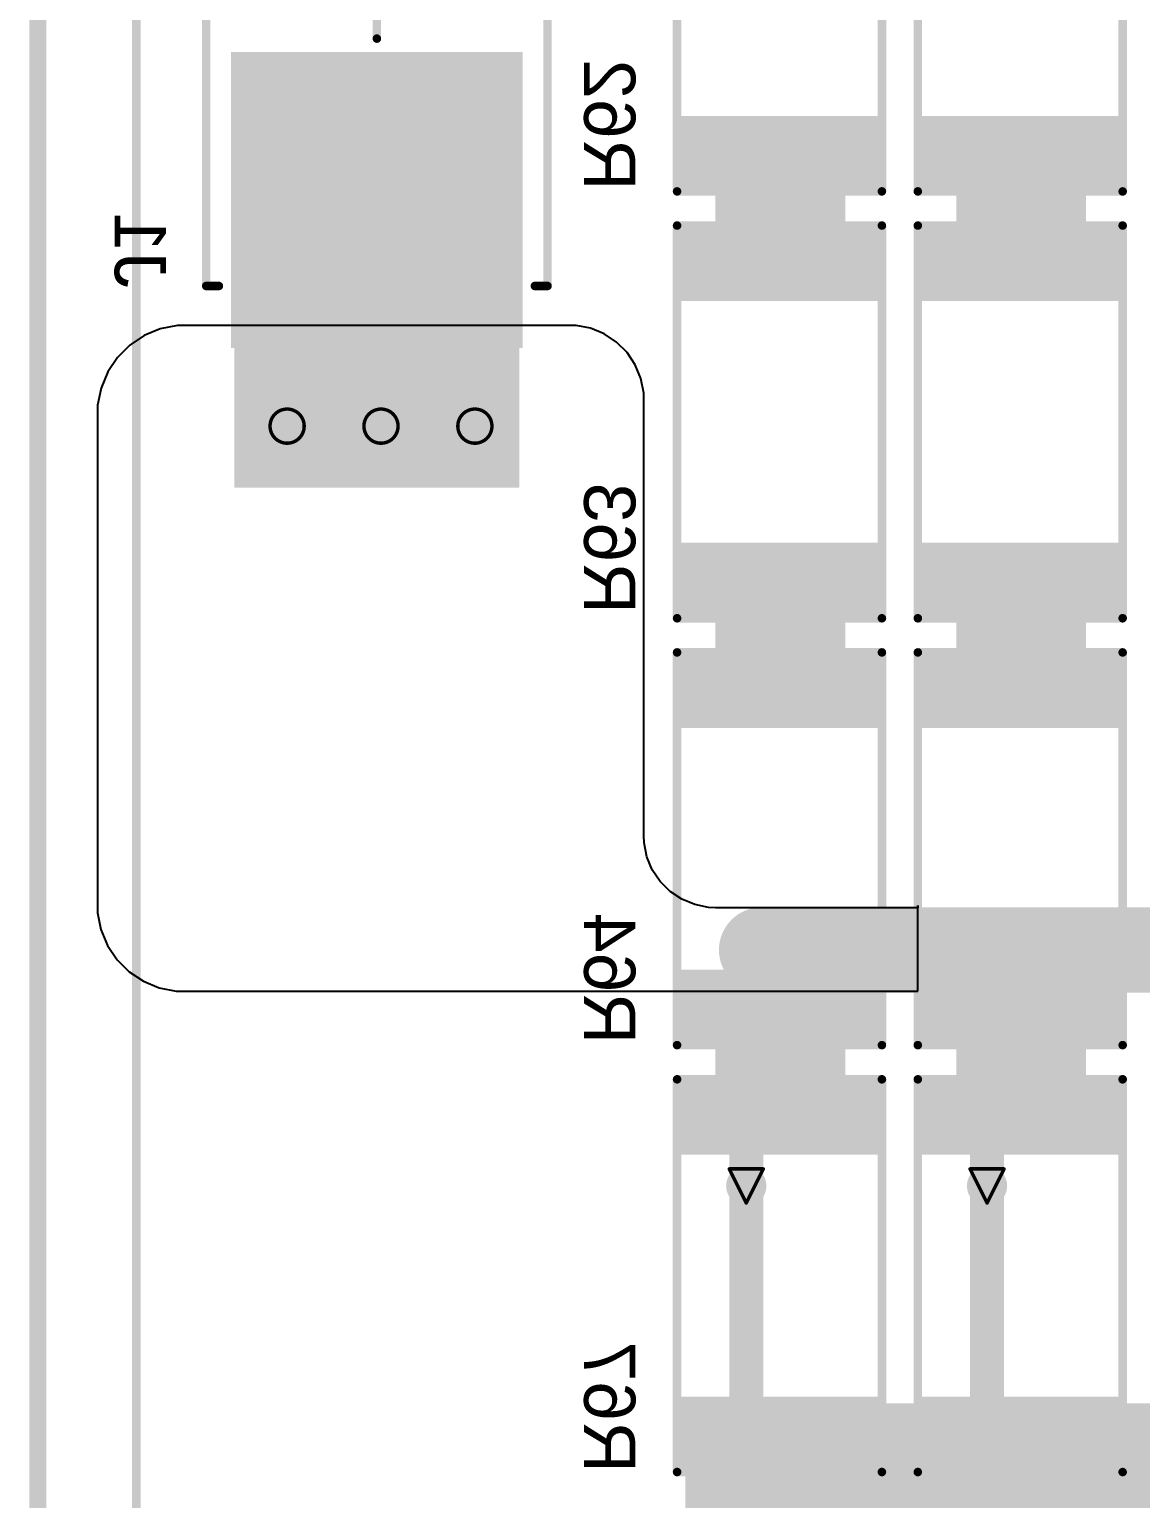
# Model space of a CAD drawing. Header units: inches. Extents: x 0 to 35.2, y -0.7 to 15.9.
# Drawn here: x -0.005 to 0.646, y 1.527 to 2.387 of the extents above; entities that cross this region are included whole.
import ezdxf

# ---------------------------------------------------------------- set-up
doc = ezdxf.new("R2010")
doc.units = ezdxf.units.IN
doc.header["$MEASUREMENT"] = 0
for name, color, linetype in [('Bottom Layer', 5, 'Continuous'), ('Bottom Overlay', 54, 'Continuous'), ('Bottom Paste', 16, 'Continuous'), ('Bottom Solder', 6, 'Continuous'), ('Drill Drawing', 1, 'Continuous'), ('GND1', 16, 'Continuous'), ('GND2', 76, 'Continuous'), ('Mechanical 6', 56, 'Continuous'), ('Top Layer', 1, 'Continuous'), ('Top Overlay', 2, 'Continuous'), ('Via Holes', 16, 'Continuous')]:
    doc.layers.add(name, color=color, linetype=linetype)
doc.styles.add('Arial', font='', dxfattribs={"height": 0.2})
doc.styles.get('Arial').set_extended_font_data('Arial')

# ---------------------------------------------------------------- blocks, each defined once
blk = doc.blocks.new('RES_2010_B_9')
at = {"layer": 'Bottom Layer'}
for points in [[(-0.11024, 0.05512), (-0.0748, 0.05512), (-0.0748, -0.05512), (-0.11024, -0.05512)], [(0.0748, 0.05512), (0.11024, 0.05512), (0.11024, -0.05512), (0.0748, -0.05512)]]:
    blk.add_hatch(color=5, dxfattribs=at).paths.add_polyline_path(points)
at = {"layer": 'Bottom Paste'}
for points in [[(-0.11024, 0.05512), (-0.0748, 0.05512), (-0.0748, -0.05512), (-0.11024, -0.05512)], [(0.0748, 0.05512), (0.11024, 0.05512), (0.11024, -0.05512), (0.0748, -0.05512)]]:
    blk.add_hatch(color=16, dxfattribs=at).paths.add_polyline_path(points)
at = {"layer": 'Bottom Solder'}
for points in [[(-0.11424, 0.05912), (-0.0708, 0.05912), (-0.0708, -0.05912), (-0.11424, -0.05912)], [(0.0708, 0.05912), (0.11424, 0.05912), (0.11424, -0.05912), (0.0708, -0.05912)]]:
    blk.add_hatch(color=6, dxfattribs=at).paths.add_polyline_path(points)
at = {"layer": 'Bottom Overlay'}
for points in [[(-0.115, 0.06, 0.005, 0.005, 0), (-0.115, -0.06, 0.005, 0.005, 0)], [(-0.115, 0.06, 0.005, 0.005, 0), (0.115, 0.06, 0.005, 0.005, 0)], [(0.115, 0.06, 0.005, 0.005, 0), (0.115, -0.06, 0.005, 0.005, 0)], [(-0.115, -0.06, 0.005, 0.005, 0), (0.115, -0.06, 0.005, 0.005, 0)]]:
    blk.add_lwpolyline(points, format="xyseb", dxfattribs=at)
for points in [[(-0.11625, 0.06, 0.0025, 0.0025, 1), (-0.11375, 0.06, 0.0025, 0.0025, 1)], [(-0.11625, 0.06, 0.0025, 0.0025, 1), (-0.11375, 0.06, 0.0025, 0.0025, 1)], [(0.11375, 0.06, 0.0025, 0.0025, 1), (0.11625, 0.06, 0.0025, 0.0025, 1)], [(0.11375, 0.06, 0.0025, 0.0025, 1), (0.11625, 0.06, 0.0025, 0.0025, 1)], [(-0.11625, -0.06, 0.0025, 0.0025, 1), (-0.11375, -0.06, 0.0025, 0.0025, 1)], [(-0.11625, -0.06, 0.0025, 0.0025, 1), (-0.11375, -0.06, 0.0025, 0.0025, 1)], [(0.11375, -0.06, 0.0025, 0.0025, 1), (0.11625, -0.06, 0.0025, 0.0025, 1)], [(0.11375, -0.06, 0.0025, 0.0025, 1), (0.11625, -0.06, 0.0025, 0.0025, 1)]]:
    blk.add_lwpolyline(points, format="xyseb", close=True, dxfattribs=at)
blk = doc.blocks.new('RES_2010_B_11')
at = {"layer": 'Bottom Layer'}
for points in [[(-0.11024, 0.05512), (-0.0748, 0.05512), (-0.0748, -0.05512), (-0.11024, -0.05512)], [(0.0748, 0.05512), (0.11024, 0.05512), (0.11024, -0.05512), (0.0748, -0.05512)]]:
    blk.add_hatch(color=5, dxfattribs=at).paths.add_polyline_path(points)
at = {"layer": 'Bottom Paste'}
for points in [[(-0.11024, 0.05512), (-0.0748, 0.05512), (-0.0748, -0.05512), (-0.11024, -0.05512)], [(0.0748, 0.05512), (0.11024, 0.05512), (0.11024, -0.05512), (0.0748, -0.05512)]]:
    blk.add_hatch(color=16, dxfattribs=at).paths.add_polyline_path(points)
at = {"layer": 'Bottom Solder'}
for points in [[(-0.11424, 0.05912), (-0.0708, 0.05912), (-0.0708, -0.05912), (-0.11424, -0.05912)], [(0.0708, 0.05912), (0.11424, 0.05912), (0.11424, -0.05912), (0.0708, -0.05912)]]:
    blk.add_hatch(color=6, dxfattribs=at).paths.add_polyline_path(points)
at = {"layer": 'Bottom Overlay'}
for points in [[(-0.115, 0.06, 0.005, 0.005, 0), (-0.115, -0.06, 0.005, 0.005, 0)], [(-0.115, 0.06, 0.005, 0.005, 0), (0.115, 0.06, 0.005, 0.005, 0)], [(0.115, 0.06, 0.005, 0.005, 0), (0.115, -0.06, 0.005, 0.005, 0)], [(-0.115, -0.06, 0.005, 0.005, 0), (0.115, -0.06, 0.005, 0.005, 0)]]:
    blk.add_lwpolyline(points, format="xyseb", dxfattribs=at)
for points in [[(-0.11625, 0.06, 0.0025, 0.0025, 1), (-0.11375, 0.06, 0.0025, 0.0025, 1)], [(-0.11625, 0.06, 0.0025, 0.0025, 1), (-0.11375, 0.06, 0.0025, 0.0025, 1)], [(0.11375, 0.06, 0.0025, 0.0025, 1), (0.11625, 0.06, 0.0025, 0.0025, 1)], [(0.11375, 0.06, 0.0025, 0.0025, 1), (0.11625, 0.06, 0.0025, 0.0025, 1)], [(-0.11625, -0.06, 0.0025, 0.0025, 1), (-0.11375, -0.06, 0.0025, 0.0025, 1)], [(-0.11625, -0.06, 0.0025, 0.0025, 1), (-0.11375, -0.06, 0.0025, 0.0025, 1)], [(0.11375, -0.06, 0.0025, 0.0025, 1), (0.11625, -0.06, 0.0025, 0.0025, 1)], [(0.11375, -0.06, 0.0025, 0.0025, 1), (0.11625, -0.06, 0.0025, 0.0025, 1)]]:
    blk.add_lwpolyline(points, format="xyseb", close=True, dxfattribs=at)
blk = doc.blocks.new('RAC05_05SK_480_26')
at = {"layer": 'Top Overlay'}
blk.add_lwpolyline([(1.03346, -0.54094, 0.005, 0.005, 0), (-1.03346, -0.54094, 0.005, 0.005, 0)], format="xyseb", dxfattribs=at)
blk = doc.blocks.new('RES_2010_B_51')
at = {"layer": 'Bottom Layer'}
for points in [[(-0.11024, 0.05512), (-0.0748, 0.05512), (-0.0748, -0.05512), (-0.11024, -0.05512)], [(0.0748, 0.05512), (0.11024, 0.05512), (0.11024, -0.05512), (0.0748, -0.05512)]]:
    blk.add_hatch(color=5, dxfattribs=at).paths.add_polyline_path(points)
at = {"layer": 'Bottom Paste'}
for points in [[(-0.11024, 0.05512), (-0.0748, 0.05512), (-0.0748, -0.05512), (-0.11024, -0.05512)], [(0.0748, 0.05512), (0.11024, 0.05512), (0.11024, -0.05512), (0.0748, -0.05512)]]:
    blk.add_hatch(color=16, dxfattribs=at).paths.add_polyline_path(points)
at = {"layer": 'Bottom Solder'}
for points in [[(-0.11424, 0.05912), (-0.0708, 0.05912), (-0.0708, -0.05912), (-0.11424, -0.05912)], [(0.0708, 0.05912), (0.11424, 0.05912), (0.11424, -0.05912), (0.0708, -0.05912)]]:
    blk.add_hatch(color=6, dxfattribs=at).paths.add_polyline_path(points)
at = {"layer": 'Bottom Overlay'}
for points in [[(0.115, 0.06, 0.005, 0.005, 0), (-0.115, 0.06, 0.005, 0.005, 0)], [(-0.115, -0.06, 0.005, 0.005, 0), (-0.115, 0.06, 0.005, 0.005, 0)], [(0.115, -0.06, 0.005, 0.005, 0), (0.115, 0.06, 0.005, 0.005, 0)], [(0.115, -0.06, 0.005, 0.005, 0), (-0.115, -0.06, 0.005, 0.005, 0)]]:
    blk.add_lwpolyline(points, format="xyseb", dxfattribs=at)
for points in [[(-0.11625, 0.06, 0.0025, 0.0025, 1), (-0.11375, 0.06, 0.0025, 0.0025, 1)], [(-0.11625, 0.06, 0.0025, 0.0025, 1), (-0.11375, 0.06, 0.0025, 0.0025, 1)], [(0.11375, 0.06, 0.0025, 0.0025, 1), (0.11625, 0.06, 0.0025, 0.0025, 1)], [(0.11375, 0.06, 0.0025, 0.0025, 1), (0.11625, 0.06, 0.0025, 0.0025, 1)], [(-0.11625, -0.06, 0.0025, 0.0025, 1), (-0.11375, -0.06, 0.0025, 0.0025, 1)], [(-0.11625, -0.06, 0.0025, 0.0025, 1), (-0.11375, -0.06, 0.0025, 0.0025, 1)], [(0.11375, -0.06, 0.0025, 0.0025, 1), (0.11625, -0.06, 0.0025, 0.0025, 1)], [(0.11375, -0.06, 0.0025, 0.0025, 1), (0.11625, -0.06, 0.0025, 0.0025, 1)]]:
    blk.add_lwpolyline(points, format="xyseb", close=True, dxfattribs=at)
blk = doc.blocks.new('RES_2010_B_52')
at = {"layer": 'Bottom Layer'}
for points in [[(-0.11024, 0.05512), (-0.0748, 0.05512), (-0.0748, -0.05512), (-0.11024, -0.05512)], [(0.0748, 0.05512), (0.11024, 0.05512), (0.11024, -0.05512), (0.0748, -0.05512)]]:
    blk.add_hatch(color=5, dxfattribs=at).paths.add_polyline_path(points)
at = {"layer": 'Bottom Paste'}
for points in [[(-0.11024, 0.05512), (-0.0748, 0.05512), (-0.0748, -0.05512), (-0.11024, -0.05512)], [(0.0748, 0.05512), (0.11024, 0.05512), (0.11024, -0.05512), (0.0748, -0.05512)]]:
    blk.add_hatch(color=16, dxfattribs=at).paths.add_polyline_path(points)
at = {"layer": 'Bottom Solder'}
for points in [[(-0.11424, 0.05912), (-0.0708, 0.05912), (-0.0708, -0.05912), (-0.11424, -0.05912)], [(0.0708, 0.05912), (0.11424, 0.05912), (0.11424, -0.05912), (0.0708, -0.05912)]]:
    blk.add_hatch(color=6, dxfattribs=at).paths.add_polyline_path(points)
at = {"layer": 'Bottom Overlay'}
for points in [[(0.115, 0.06, 0.005, 0.005, 0), (-0.115, 0.06, 0.005, 0.005, 0)], [(-0.115, -0.06, 0.005, 0.005, 0), (-0.115, 0.06, 0.005, 0.005, 0)], [(0.115, -0.06, 0.005, 0.005, 0), (0.115, 0.06, 0.005, 0.005, 0)], [(0.115, -0.06, 0.005, 0.005, 0), (-0.115, -0.06, 0.005, 0.005, 0)]]:
    blk.add_lwpolyline(points, format="xyseb", dxfattribs=at)
for points in [[(-0.11625, 0.06, 0.0025, 0.0025, 1), (-0.11375, 0.06, 0.0025, 0.0025, 1)], [(-0.11625, 0.06, 0.0025, 0.0025, 1), (-0.11375, 0.06, 0.0025, 0.0025, 1)], [(0.11375, 0.06, 0.0025, 0.0025, 1), (0.11625, 0.06, 0.0025, 0.0025, 1)], [(0.11375, 0.06, 0.0025, 0.0025, 1), (0.11625, 0.06, 0.0025, 0.0025, 1)], [(-0.11625, -0.06, 0.0025, 0.0025, 1), (-0.11375, -0.06, 0.0025, 0.0025, 1)], [(-0.11625, -0.06, 0.0025, 0.0025, 1), (-0.11375, -0.06, 0.0025, 0.0025, 1)], [(0.11375, -0.06, 0.0025, 0.0025, 1), (0.11625, -0.06, 0.0025, 0.0025, 1)], [(0.11375, -0.06, 0.0025, 0.0025, 1), (0.11625, -0.06, 0.0025, 0.0025, 1)]]:
    blk.add_lwpolyline(points, format="xyseb", close=True, dxfattribs=at)
blk = doc.blocks.new('RES_2010_B_53')
at = {"layer": 'Bottom Layer'}
for points in [[(-0.11024, 0.05512), (-0.0748, 0.05512), (-0.0748, -0.05512), (-0.11024, -0.05512)], [(0.0748, 0.05512), (0.11024, 0.05512), (0.11024, -0.05512), (0.0748, -0.05512)]]:
    blk.add_hatch(color=5, dxfattribs=at).paths.add_polyline_path(points)
at = {"layer": 'Bottom Paste'}
for points in [[(-0.11024, 0.05512), (-0.0748, 0.05512), (-0.0748, -0.05512), (-0.11024, -0.05512)], [(0.0748, 0.05512), (0.11024, 0.05512), (0.11024, -0.05512), (0.0748, -0.05512)]]:
    blk.add_hatch(color=16, dxfattribs=at).paths.add_polyline_path(points)
at = {"layer": 'Bottom Solder'}
for points in [[(-0.11424, 0.05912), (-0.0708, 0.05912), (-0.0708, -0.05912), (-0.11424, -0.05912)], [(0.0708, 0.05912), (0.11424, 0.05912), (0.11424, -0.05912), (0.0708, -0.05912)]]:
    blk.add_hatch(color=6, dxfattribs=at).paths.add_polyline_path(points)
at = {"layer": 'Bottom Overlay'}
for points in [[(0.115, 0.06, 0.005, 0.005, 0), (-0.115, 0.06, 0.005, 0.005, 0)], [(-0.115, -0.06, 0.005, 0.005, 0), (-0.115, 0.06, 0.005, 0.005, 0)], [(0.115, -0.06, 0.005, 0.005, 0), (0.115, 0.06, 0.005, 0.005, 0)], [(0.115, -0.06, 0.005, 0.005, 0), (-0.115, -0.06, 0.005, 0.005, 0)]]:
    blk.add_lwpolyline(points, format="xyseb", dxfattribs=at)
for points in [[(-0.11625, 0.06, 0.0025, 0.0025, 1), (-0.11375, 0.06, 0.0025, 0.0025, 1)], [(-0.11625, 0.06, 0.0025, 0.0025, 1), (-0.11375, 0.06, 0.0025, 0.0025, 1)], [(0.11375, 0.06, 0.0025, 0.0025, 1), (0.11625, 0.06, 0.0025, 0.0025, 1)], [(0.11375, 0.06, 0.0025, 0.0025, 1), (0.11625, 0.06, 0.0025, 0.0025, 1)], [(-0.11625, -0.06, 0.0025, 0.0025, 1), (-0.11375, -0.06, 0.0025, 0.0025, 1)], [(-0.11625, -0.06, 0.0025, 0.0025, 1), (-0.11375, -0.06, 0.0025, 0.0025, 1)], [(0.11375, -0.06, 0.0025, 0.0025, 1), (0.11625, -0.06, 0.0025, 0.0025, 1)], [(0.11375, -0.06, 0.0025, 0.0025, 1), (0.11625, -0.06, 0.0025, 0.0025, 1)]]:
    blk.add_lwpolyline(points, format="xyseb", close=True, dxfattribs=at)
blk = doc.blocks.new('RES_2010_B_69')
at = {"layer": 'Bottom Layer'}
for points in [[(-0.11024, 0.05512), (-0.0748, 0.05512), (-0.0748, -0.05512), (-0.11024, -0.05512)], [(0.0748, 0.05512), (0.11024, 0.05512), (0.11024, -0.05512), (0.0748, -0.05512)]]:
    blk.add_hatch(color=5, dxfattribs=at).paths.add_polyline_path(points)
at = {"layer": 'Bottom Paste'}
for points in [[(-0.11024, 0.05512), (-0.0748, 0.05512), (-0.0748, -0.05512), (-0.11024, -0.05512)], [(0.0748, 0.05512), (0.11024, 0.05512), (0.11024, -0.05512), (0.0748, -0.05512)]]:
    blk.add_hatch(color=16, dxfattribs=at).paths.add_polyline_path(points)
at = {"layer": 'Bottom Solder'}
for points in [[(-0.11424, 0.05912), (-0.0708, 0.05912), (-0.0708, -0.05912), (-0.11424, -0.05912)], [(0.0708, 0.05912), (0.11424, 0.05912), (0.11424, -0.05912), (0.0708, -0.05912)]]:
    blk.add_hatch(color=6, dxfattribs=at).paths.add_polyline_path(points)
at = {"layer": 'Bottom Overlay'}
for points in [[(-0.115, -0.06, 0.005, 0.005, 0), (-0.115, 0.06, 0.005, 0.005, 0)], [(0.115, 0.06, 0.005, 0.005, 0), (-0.115, 0.06, 0.005, 0.005, 0)], [(0.115, -0.06, 0.005, 0.005, 0), (0.115, 0.06, 0.005, 0.005, 0)], [(0.115, -0.06, 0.005, 0.005, 0), (-0.115, -0.06, 0.005, 0.005, 0)]]:
    blk.add_lwpolyline(points, format="xyseb", dxfattribs=at)
for points in [[(-0.11625, 0.06, 0.0025, 0.0025, 1), (-0.11375, 0.06, 0.0025, 0.0025, 1)], [(-0.11625, 0.06, 0.0025, 0.0025, 1), (-0.11375, 0.06, 0.0025, 0.0025, 1)], [(0.11375, 0.06, 0.0025, 0.0025, 1), (0.11625, 0.06, 0.0025, 0.0025, 1)], [(0.11375, 0.06, 0.0025, 0.0025, 1), (0.11625, 0.06, 0.0025, 0.0025, 1)], [(-0.11625, -0.06, 0.0025, 0.0025, 1), (-0.11375, -0.06, 0.0025, 0.0025, 1)], [(-0.11625, -0.06, 0.0025, 0.0025, 1), (-0.11375, -0.06, 0.0025, 0.0025, 1)], [(0.11375, -0.06, 0.0025, 0.0025, 1), (0.11625, -0.06, 0.0025, 0.0025, 1)], [(0.11375, -0.06, 0.0025, 0.0025, 1), (0.11625, -0.06, 0.0025, 0.0025, 1)]]:
    blk.add_lwpolyline(points, format="xyseb", close=True, dxfattribs=at)
blk = doc.blocks.new('RES_2010_B_70')
at = {"layer": 'Bottom Layer'}
for points in [[(-0.11024, 0.05512), (-0.0748, 0.05512), (-0.0748, -0.05512), (-0.11024, -0.05512)], [(0.0748, 0.05512), (0.11024, 0.05512), (0.11024, -0.05512), (0.0748, -0.05512)]]:
    blk.add_hatch(color=5, dxfattribs=at).paths.add_polyline_path(points)
at = {"layer": 'Bottom Paste'}
for points in [[(-0.11024, 0.05512), (-0.0748, 0.05512), (-0.0748, -0.05512), (-0.11024, -0.05512)], [(0.0748, 0.05512), (0.11024, 0.05512), (0.11024, -0.05512), (0.0748, -0.05512)]]:
    blk.add_hatch(color=16, dxfattribs=at).paths.add_polyline_path(points)
at = {"layer": 'Bottom Solder'}
for points in [[(-0.11424, 0.05912), (-0.0708, 0.05912), (-0.0708, -0.05912), (-0.11424, -0.05912)], [(0.0708, 0.05912), (0.11424, 0.05912), (0.11424, -0.05912), (0.0708, -0.05912)]]:
    blk.add_hatch(color=6, dxfattribs=at).paths.add_polyline_path(points)
at = {"layer": 'Bottom Overlay'}
for points in [[(-0.115, -0.06, 0.005, 0.005, 0), (-0.115, 0.06, 0.005, 0.005, 0)], [(0.115, 0.06, 0.005, 0.005, 0), (-0.115, 0.06, 0.005, 0.005, 0)], [(0.115, -0.06, 0.005, 0.005, 0), (0.115, 0.06, 0.005, 0.005, 0)], [(0.115, -0.06, 0.005, 0.005, 0), (-0.115, -0.06, 0.005, 0.005, 0)]]:
    blk.add_lwpolyline(points, format="xyseb", dxfattribs=at)
for points in [[(-0.11625, 0.06, 0.0025, 0.0025, 1), (-0.11375, 0.06, 0.0025, 0.0025, 1)], [(-0.11625, 0.06, 0.0025, 0.0025, 1), (-0.11375, 0.06, 0.0025, 0.0025, 1)], [(0.11375, 0.06, 0.0025, 0.0025, 1), (0.11625, 0.06, 0.0025, 0.0025, 1)], [(0.11375, 0.06, 0.0025, 0.0025, 1), (0.11625, 0.06, 0.0025, 0.0025, 1)], [(-0.11625, -0.06, 0.0025, 0.0025, 1), (-0.11375, -0.06, 0.0025, 0.0025, 1)], [(-0.11625, -0.06, 0.0025, 0.0025, 1), (-0.11375, -0.06, 0.0025, 0.0025, 1)], [(0.11375, -0.06, 0.0025, 0.0025, 1), (0.11625, -0.06, 0.0025, 0.0025, 1)], [(0.11375, -0.06, 0.0025, 0.0025, 1), (0.11625, -0.06, 0.0025, 0.0025, 1)]]:
    blk.add_lwpolyline(points, format="xyseb", close=True, dxfattribs=at)
blk = doc.blocks.new('RES_2010_B_71')
at = {"layer": 'Bottom Layer'}
for points in [[(-0.11024, 0.05512), (-0.0748, 0.05512), (-0.0748, -0.05512), (-0.11024, -0.05512)], [(0.0748, 0.05512), (0.11024, 0.05512), (0.11024, -0.05512), (0.0748, -0.05512)]]:
    blk.add_hatch(color=5, dxfattribs=at).paths.add_polyline_path(points)
at = {"layer": 'Bottom Paste'}
for points in [[(-0.11024, 0.05512), (-0.0748, 0.05512), (-0.0748, -0.05512), (-0.11024, -0.05512)], [(0.0748, 0.05512), (0.11024, 0.05512), (0.11024, -0.05512), (0.0748, -0.05512)]]:
    blk.add_hatch(color=16, dxfattribs=at).paths.add_polyline_path(points)
at = {"layer": 'Bottom Solder'}
for points in [[(-0.11424, 0.05912), (-0.0708, 0.05912), (-0.0708, -0.05912), (-0.11424, -0.05912)], [(0.0708, 0.05912), (0.11424, 0.05912), (0.11424, -0.05912), (0.0708, -0.05912)]]:
    blk.add_hatch(color=6, dxfattribs=at).paths.add_polyline_path(points)
at = {"layer": 'Bottom Overlay'}
for points in [[(-0.115, -0.06, 0.005, 0.005, 0), (-0.115, 0.06, 0.005, 0.005, 0)], [(0.115, 0.06, 0.005, 0.005, 0), (-0.115, 0.06, 0.005, 0.005, 0)], [(0.115, -0.06, 0.005, 0.005, 0), (0.115, 0.06, 0.005, 0.005, 0)], [(0.115, -0.06, 0.005, 0.005, 0), (-0.115, -0.06, 0.005, 0.005, 0)]]:
    blk.add_lwpolyline(points, format="xyseb", dxfattribs=at)
for points in [[(-0.11625, 0.06, 0.0025, 0.0025, 1), (-0.11375, 0.06, 0.0025, 0.0025, 1)], [(-0.11625, 0.06, 0.0025, 0.0025, 1), (-0.11375, 0.06, 0.0025, 0.0025, 1)], [(0.11375, 0.06, 0.0025, 0.0025, 1), (0.11625, 0.06, 0.0025, 0.0025, 1)], [(0.11375, 0.06, 0.0025, 0.0025, 1), (0.11625, 0.06, 0.0025, 0.0025, 1)], [(-0.11625, -0.06, 0.0025, 0.0025, 1), (-0.11375, -0.06, 0.0025, 0.0025, 1)], [(-0.11625, -0.06, 0.0025, 0.0025, 1), (-0.11375, -0.06, 0.0025, 0.0025, 1)], [(0.11375, -0.06, 0.0025, 0.0025, 1), (0.11625, -0.06, 0.0025, 0.0025, 1)], [(0.11375, -0.06, 0.0025, 0.0025, 1), (0.11625, -0.06, 0.0025, 0.0025, 1)]]:
    blk.add_lwpolyline(points, format="xyseb", close=True, dxfattribs=at)
blk = doc.blocks.new('01550900M_B_117')
at = {"layer": 'Bottom Layer'}
for points in [[(-0.23425, 0.08346), (-0.06496, 0.08346), (-0.06496, -0.08346), (-0.23425, -0.08346)], [(0.06496, 0.08346), (0.23425, 0.08346), (0.23425, -0.08346), (0.06496, -0.08346)]]:
    blk.add_hatch(color=5, dxfattribs=at).paths.add_polyline_path(points)
at = {"layer": 'Bottom Paste'}
for points in [[(-0.23425, 0.08346), (-0.06496, 0.08346), (-0.06496, -0.08346), (-0.23425, -0.08346)], [(0.06496, 0.08346), (0.23425, 0.08346), (0.23425, -0.08346), (0.06496, -0.08346)]]:
    blk.add_hatch(color=16, dxfattribs=at).paths.add_polyline_path(points)
at = {"layer": 'Bottom Solder'}
for points in [[(-0.23625, 0.08546), (-0.06296, 0.08546), (-0.06296, -0.08546), (-0.23625, -0.08546)], [(0.06296, 0.08546), (0.23625, 0.08546), (0.23625, -0.08546), (0.06296, -0.08546)]]:
    blk.add_hatch(color=6, dxfattribs=at).paths.add_polyline_path(points)
at = {"layer": 'Bottom Overlay'}
for points in [[(0.2, 0.1, 0.005, 0.005, 0), (-0.2, 0.1, 0.005, 0.005, 0)], [(-0.2, 0.09256, 0.005, 0.005, 0), (-0.2, 0.1, 0.005, 0.005, 0)], [(0.2, 0.09256, 0.005, 0.005, 0), (0.2, 0.1, 0.005, 0.005, 0)], [(0, 0.00197, 0.005, 0.005, -1), (0.02362, 0.00197, 0.005, 0.005, 0)], [(-0.02362, 0, 0.005, 0.005, 0), (-0.05512, 0, 0.005, 0.005, 0)], [(0, 0, 0.005, 0.005, -1), (-0.02362, 0, 0.005, 0.005, 0)], [(0.05512, 0, 0.005, 0.005, 0), (0.02362, 0, 0.005, 0.005, 0)], [(-0.2, -0.1, 0.005, 0.005, 0), (-0.2, -0.09256, 0.005, 0.005, 0)], [(0.2, -0.1, 0.005, 0.005, 0), (0.2, -0.09256, 0.005, 0.005, 0)], [(0.2, -0.1, 0.005, 0.005, 0), (-0.2, -0.1, 0.005, 0.005, 0)]]:
    blk.add_lwpolyline(points, format="xyseb", dxfattribs=at)
for points in [[(-0.20125, 0.1, 0.0025, 0.0025, 1), (-0.19875, 0.1, 0.0025, 0.0025, 1)], [(-0.20125, 0.1, 0.0025, 0.0025, 1), (-0.19875, 0.1, 0.0025, 0.0025, 1)], [(-0.20125, 0.09256, 0.0025, 0.0025, 1), (-0.19875, 0.09256, 0.0025, 0.0025, 1)], [(0.19875, 0.1, 0.0025, 0.0025, 1), (0.20125, 0.1, 0.0025, 0.0025, 1)], [(0.19875, 0.1, 0.0025, 0.0025, 1), (0.20125, 0.1, 0.0025, 0.0025, 1)], [(0.19875, 0.09256, 0.0025, 0.0025, 1), (0.20125, 0.09256, 0.0025, 0.0025, 1)], [(-0.05637, 0, 0.0025, 0.0025, 1), (-0.05387, 0, 0.0025, 0.0025, 1)], [(-0.02487, 0, 0.0025, 0.0025, 1), (-0.02237, 0, 0.0025, 0.0025, 1)], [(-0.02487, 0, 0.0025, 0.0025, 1), (-0.02237, 0, 0.0025, 0.0025, 1)], [(-0.00125, 0.00197, 0.0025, 0.0025, 1), (0.00125, 0.00197, 0.0025, 0.0025, 1)], [(-0.00125, 0, 0.0025, 0.0025, 1), (0.00125, 0, 0.0025, 0.0025, 1)], [(0.02237, 0.00197, 0.0025, 0.0025, 1), (0.02487, 0.00197, 0.0025, 0.0025, 1)], [(0.02237, 0, 0.0025, 0.0025, 1), (0.02487, 0, 0.0025, 0.0025, 1)], [(0.05387, 0, 0.0025, 0.0025, 1), (0.05637, 0, 0.0025, 0.0025, 1)], [(-0.20125, -0.09256, 0.0025, 0.0025, 1), (-0.19875, -0.09256, 0.0025, 0.0025, 1)], [(0.19875, -0.09256, 0.0025, 0.0025, 1), (0.20125, -0.09256, 0.0025, 0.0025, 1)], [(-0.20125, -0.1, 0.0025, 0.0025, 1), (-0.19875, -0.1, 0.0025, 0.0025, 1)], [(-0.20125, -0.1, 0.0025, 0.0025, 1), (-0.19875, -0.1, 0.0025, 0.0025, 1)], [(0.19875, -0.1, 0.0025, 0.0025, 1), (0.20125, -0.1, 0.0025, 0.0025, 1)], [(0.19875, -0.1, 0.0025, 0.0025, 1), (0.20125, -0.1, 0.0025, 0.0025, 1)]]:
    blk.add_lwpolyline(points, format="xyseb", close=True, dxfattribs=at)

msp = doc.modelspace()

# ---------------------------------------------------------------- hatches: boundary and pattern name
at = {"layer": 'Bottom Layer'}
for points in [[(0.11512, 2.119), (0.28205, 2.119), (0.28205, 2.37212), (0.11512, 2.37212)], [(0.39696, 2.24998), (0.47305, 2.24998), (0.47305, 2.31495), (0.39696, 2.31495)], [(0.53801, 2.24998), (0.6141, 2.24998), (0.6141, 2.31495), (0.53801, 2.31495)], [(0.39696, 1.99998), (0.47305, 1.99998), (0.47305, 2.06495), (0.39696, 2.06495)], [(0.538, 1.99999), (0.6141, 1.99999), (0.6141, 2.06495), (0.538, 2.06495)], [(0.39696, 1.74998), (0.47305, 1.74998), (0.47305, 1.81495), (0.39696, 1.81495)], [(0.538, 1.74998), (0.6141, 1.74998), (0.6141, 1.81495), (0.538, 1.81495)], [(0.37934, 1.45447), (1.36, 1.45447), (1.36, 1.58265), (0.37934, 1.58265)]]:
    msp.add_hatch(color=5, dxfattribs=at).paths.add_polyline_path(points)
h = msp.add_hatch(color=5, dxfattribs=at)
edge = h.paths.add_edge_path()
edge.add_arc((0.146, 2.155), 0.01969, 0, 360)
h = msp.add_hatch(color=5, dxfattribs=at)
edge = h.paths.add_edge_path()
edge.add_arc((0.201, 2.155), 0.01969, 0, 360)
h = msp.add_hatch(color=5, dxfattribs=at)
edge = h.paths.add_edge_path()
edge.add_arc((0.256, 2.155), 0.01969, 0, 360)
h = msp.add_hatch(color=5, dxfattribs=at)
edge = h.paths.add_edge_path()
edge.add_arc((0.415, 1.71), 0.01181, 0, 360)
h = msp.add_hatch(color=5, dxfattribs=at)
edge = h.paths.add_edge_path()
edge.add_arc((0.55604, 1.71), 0.01181, 0, 360)
at = {"layer": 'GND1'}
h = msp.add_hatch(color=16, dxfattribs=at)
edge = h.paths.add_edge_path()
edge.add_arc((0.146, 2.155), 0.01969, 0, 360)
h = msp.add_hatch(color=16, dxfattribs=at)
edge = h.paths.add_edge_path()
edge.add_arc((0.201, 2.155), 0.01969, 0, 360)
h = msp.add_hatch(color=16, dxfattribs=at)
edge = h.paths.add_edge_path()
edge.add_arc((0.256, 2.155), 0.01969, 0, 360)
h = msp.add_hatch(color=16, dxfattribs=at)
edge = h.paths.add_edge_path()
edge.add_arc((0.415, 1.71), 0.01181, 0, 360)
h = msp.add_hatch(color=16, dxfattribs=at)
edge = h.paths.add_edge_path()
edge.add_arc((0.55604, 1.71), 0.01181, 0, 360)
at = {"layer": 'GND2'}
h = msp.add_hatch(color=76, dxfattribs=at)
edge = h.paths.add_edge_path()
edge.add_arc((0.146, 2.155), 0.01969, 0, 360)
h = msp.add_hatch(color=76, dxfattribs=at)
edge = h.paths.add_edge_path()
edge.add_arc((0.201, 2.155), 0.01969, 0, 360)
h = msp.add_hatch(color=76, dxfattribs=at)
edge = h.paths.add_edge_path()
edge.add_arc((0.256, 2.155), 0.01969, 0, 360)
h = msp.add_hatch(color=76, dxfattribs=at)
edge = h.paths.add_edge_path()
edge.add_arc((0.415, 1.71), 0.01181, 0, 360)
h = msp.add_hatch(color=76, dxfattribs=at)
edge = h.paths.add_edge_path()
edge.add_arc((0.55604, 1.71), 0.01181, 0, 360)
at = {"layer": 'Top Layer'}
h = msp.add_hatch(color=1, dxfattribs=at)
edge = h.paths.add_edge_path()
edge.add_arc((0.146, 2.155), 0.01969, 0, 360)
h = msp.add_hatch(color=1, dxfattribs=at)
edge = h.paths.add_edge_path()
edge.add_arc((0.201, 2.155), 0.01969, 0, 360)
h = msp.add_hatch(color=1, dxfattribs=at)
edge = h.paths.add_edge_path()
edge.add_arc((0.256, 2.155), 0.01969, 0, 360)
h = msp.add_hatch(color=1, dxfattribs=at)
edge = h.paths.add_edge_path()
edge.add_arc((0.415, 1.71), 0.01181, 0, 360)
h = msp.add_hatch(color=1, dxfattribs=at)
edge = h.paths.add_edge_path()
edge.add_arc((0.55604, 1.71), 0.01181, 0, 360)
at = {"layer": 'Via Holes'}
h = msp.add_hatch(color=7, dxfattribs=at)
edge = h.paths.add_edge_path()
edge.add_arc((0.146, 2.155), 0.00984, 0, 360)
h = msp.add_hatch(color=7, dxfattribs=at)
edge = h.paths.add_edge_path()
edge.add_arc((0.201, 2.155), 0.00984, 0, 360)
h = msp.add_hatch(color=7, dxfattribs=at)
edge = h.paths.add_edge_path()
edge.add_arc((0.256, 2.155), 0.00984, 0, 360)
h = msp.add_hatch(color=7, dxfattribs=at)
edge = h.paths.add_edge_path()
edge.add_arc((0.415, 1.71), 0.00591, 0, 360)
h = msp.add_hatch(color=7, dxfattribs=at)
edge = h.paths.add_edge_path()
edge.add_arc((0.55604, 1.71), 0.00591, 0, 360)

# ---------------------------------------------------------------- linework, layer by layer
at = {"layer": 'Bottom Layer'}
for points in [[(0.415, 1.71, 0.02, 0.02, 0), (0.415, 1.74997, 0.02, 0.02, 0)], [(0.55604, 1.71, 0.02, 0.02, 0), (0.55604, 1.74997, 0.02, 0.02, 0)]]:
    msp.add_lwpolyline(points, format="xyseb", dxfattribs=at)
for points in [[(0.41, 1.74997, 0.01, 0.01, 1), (0.42, 1.74997, 0.01, 0.01, 1)], [(0.55104, 1.74997, 0.01, 0.01, 1), (0.56104, 1.74997, 0.01, 0.01, 1)], [(0.41, 1.71, 0.01, 0.01, 1), (0.42, 1.71, 0.01, 0.01, 1)], [(0.55104, 1.71, 0.01, 0.01, 1), (0.56104, 1.71, 0.01, 0.01, 1)]]:
    msp.add_lwpolyline(points, format="xyseb", close=True, dxfattribs=at)
at = {"layer": 'Drill Drawing'}
for points in [[(0.156, 2.155, 0.002, 0.002, 1), (0.136, 2.155, 0.002, 0.002, 1)], [(0.211, 2.155, 0.002, 0.002, 1), (0.191, 2.155, 0.002, 0.002, 1)], [(0.266, 2.155, 0.002, 0.002, 1), (0.246, 2.155, 0.002, 0.002, 1)], [(0.1355, 2.155, 0.001, 0.001, 1), (0.1365, 2.155, 0.001, 0.001, 1)], [(0.1555, 2.155, 0.001, 0.001, 1), (0.1565, 2.155, 0.001, 0.001, 1)], [(0.1905, 2.155, 0.001, 0.001, 1), (0.1915, 2.155, 0.001, 0.001, 1)], [(0.2105, 2.155, 0.001, 0.001, 1), (0.2115, 2.155, 0.001, 0.001, 1)], [(0.2455, 2.155, 0.001, 0.001, 1), (0.2465, 2.155, 0.001, 0.001, 1)], [(0.2655, 2.155, 0.001, 0.001, 1), (0.2665, 2.155, 0.001, 0.001, 1)], [(0.4045, 1.72, 0.001, 0.001, 1), (0.4055, 1.72, 0.001, 0.001, 1)], [(0.4045, 1.72, 0.001, 0.001, 1), (0.4055, 1.72, 0.001, 0.001, 1)], [(0.4245, 1.72, 0.001, 0.001, 1), (0.4255, 1.72, 0.001, 0.001, 1)], [(0.4245, 1.72, 0.001, 0.001, 1), (0.4255, 1.72, 0.001, 0.001, 1)], [(0.54554, 1.72, 0.001, 0.001, 1), (0.54654, 1.72, 0.001, 0.001, 1)], [(0.54554, 1.72, 0.001, 0.001, 1), (0.54654, 1.72, 0.001, 0.001, 1)], [(0.56554, 1.72, 0.001, 0.001, 1), (0.56654, 1.72, 0.001, 0.001, 1)], [(0.56554, 1.72, 0.001, 0.001, 1), (0.56654, 1.72, 0.001, 0.001, 1)], [(0.4145, 1.7, 0.001, 0.001, 1), (0.4155, 1.7, 0.001, 0.001, 1)], [(0.4145, 1.7, 0.001, 0.001, 1), (0.4155, 1.7, 0.001, 0.001, 1)], [(0.55554, 1.7, 0.001, 0.001, 1), (0.55654, 1.7, 0.001, 0.001, 1)], [(0.55554, 1.7, 0.001, 0.001, 1), (0.55654, 1.7, 0.001, 0.001, 1)]]:
    msp.add_lwpolyline(points, format="xyseb", close=True, dxfattribs=at)
for points in [[(0.405, 1.72, 0.002, 0.002, 0), (0.425, 1.72, 0.002, 0.002, 0)], [(0.405, 1.72, 0.002, 0.002, 0), (0.415, 1.7, 0.002, 0.002, 0)], [(0.415, 1.7, 0.002, 0.002, 0), (0.425, 1.72, 0.002, 0.002, 0)], [(0.54604, 1.72, 0.002, 0.002, 0), (0.56604, 1.72, 0.002, 0.002, 0)], [(0.54604, 1.72, 0.002, 0.002, 0), (0.55604, 1.7, 0.002, 0.002, 0)], [(0.55604, 1.7, 0.002, 0.002, 0), (0.56604, 1.72, 0.002, 0.002, 0)]]:
    msp.add_lwpolyline(points, format="xyseb", dxfattribs=at)
at = {"layer": 'Mechanical 6'}
msp.add_lwpolyline([(0, 0, 0.01, 0.01, 0), (0, 3.2874, 0.01, 0.01, 0)], format="xyseb", dxfattribs=at)
at = {"layer": 'Top Layer'}
for p, q in [((0.07171, 2.21201), (0.06228, 2.2081)), ((0.08173, 2.214), (0.07171, 2.21201)), ((0.08683, 2.214), (0.08173, 2.214)), ((0.311, 2.214), (0.08683, 2.214)), ((0.31533, 2.214), (0.311, 2.214)), ((0.311, 2.214), (0.311, 2.214)), ((0.32383, 2.21231), (0.31533, 2.214)), ((0.33184, 2.20899), (0.32383, 2.21231)), ((0.06228, 2.2081), (0.05379, 2.20243)), ((0.33905, 2.20418), (0.33184, 2.20899)), ((0.34518, 2.19805), (0.33905, 2.20418)), ((0.04657, 2.19521), (0.0409, 2.18672)), ((0.05379, 2.20243), (0.04657, 2.19521)), ((0.34999, 2.19084), (0.34518, 2.19805)), ((0.0409, 2.18672), (0.03699, 2.17729)), ((0.35331, 2.18283), (0.34999, 2.19084)), ((0.03699, 2.17729), (0.035, 2.16727)), ((0.355, 2.17433), (0.35331, 2.18283)), ((0.355, 2.17), (0.355, 2.17433)), ((0.355, 1.915), (0.355, 2.17)), ((0.035, 2.16727), (0.035, 2.16217)), ((0.035, 2.16217), (0.035, 2.16217)), ((0.035, 2.16217), (0.035, 1.875)), ((0.3552, 1.91088), (0.355, 1.915)), ((0.355, 1.915), (0.355, 1.915)), ((0.35681, 1.9028), (0.3552, 1.91088)), ((0.35996, 1.89518), (0.35681, 1.9028)), ((0.36454, 1.88833), (0.35996, 1.89518)), ((0.37037, 1.88251), (0.36454, 1.88833)), ((0.37722, 1.87793), (0.37037, 1.88251)), ((0.38483, 1.87478), (0.37722, 1.87793)), ((0.035, 1.875), (0.035, 1.86998)), ((0.035, 1.86998), (0.03696, 1.86014)), ((0.39291, 1.87317), (0.38483, 1.87478)), ((0.39703, 1.87297), (0.39291, 1.87317)), ((0.5155, 1.87297), (0.39703, 1.87297)), ((0.5155, 1.87416), (0.5155, 1.87297)), ((0.5155, 1.82404), (0.5155, 1.87416)), ((0.03696, 1.86014), (0.0408, 1.85086)), ((0.0408, 1.85086), (0.04638, 1.84251)), ((0.04638, 1.84251), (0.05348, 1.83542)), ((0.05348, 1.83542), (0.06182, 1.82984)), ((0.06182, 1.82984), (0.0711, 1.826)), ((0.0711, 1.826), (0.08094, 1.82404)), ((0.08094, 1.82404), (0.08596, 1.82404)), ((0.08596, 1.82404), (0.08596, 1.82404)), ((0.08596, 1.82404), (0.5155, 1.82404))]:
    msp.add_line(p, q, dxfattribs=at)
for points in [[(0.42398, 1.84819, 0.05, 0.05, 0), (1.23429, 1.84819, 0.05, 0.05, 0)], [(0.415, 1.39247, 0.02, 0.02, 0), (0.415, 1.71, 0.02, 0.02, 0)], [(0.55604, 1.39248, 0.02, 0.02, 0), (0.55604, 1.71, 0.02, 0.02, 0)]]:
    msp.add_lwpolyline(points, format="xyseb", dxfattribs=at)
for points in [[(0.41148, 1.84819, 0.025, 0.025, 1), (0.43648, 1.84819, 0.025, 0.025, 1)], [(0.41, 1.71, 0.01, 0.01, 1), (0.42, 1.71, 0.01, 0.01, 1)], [(0.55104, 1.71, 0.01, 0.01, 1), (0.56104, 1.71, 0.01, 0.01, 1)]]:
    msp.add_lwpolyline(points, format="xyseb", close=True, dxfattribs=at)

# ---------------------------------------------------------------- block references
for name, p, rotation in [('RAC05_05SK_480_26', (0.59858, 1.99589), 270), ('01550900M_B_117', (0.19858, 2.43708), 270), ('RES_2010_B_53', (0.43446, 2.40747), 270), ('RES_2010_B_71', (0.57551, 2.40747), 270), ('RES_2010_B_52', (0.43446, 2.15747), 270), ('RES_2010_B_70', (0.5755, 2.15747), 270), ('RES_2010_B_51', (0.43446, 1.90747), 270), ('RES_2010_B_69', (0.5755, 1.90747), 270), ('RES_2010_B_9', (0.43446, 1.65745), 90), ('RES_2010_B_11', (0.5755, 1.65745), 90)]:
    msp.add_blockref(name, p, dxfattribs=dict(rotation=rotation))

# ---------------------------------------------------------------- texts
at = {"layer": 'Bottom Overlay', "style": 'Arial', "text_generation_flag": 2}
for s, p in [('R62', (0.32, 2.29301)), ('J1', (0.045, 2.23601)), ('R63', (0.32, 2.04501)), ('R64', (0.32, 1.79301)), ('R67', (0.32, 1.54201))]:
    msp.add_text(s, height=0.03, rotation=270, dxfattribs=at).set_placement(p)

doc.saveas('drawing.dxf')
